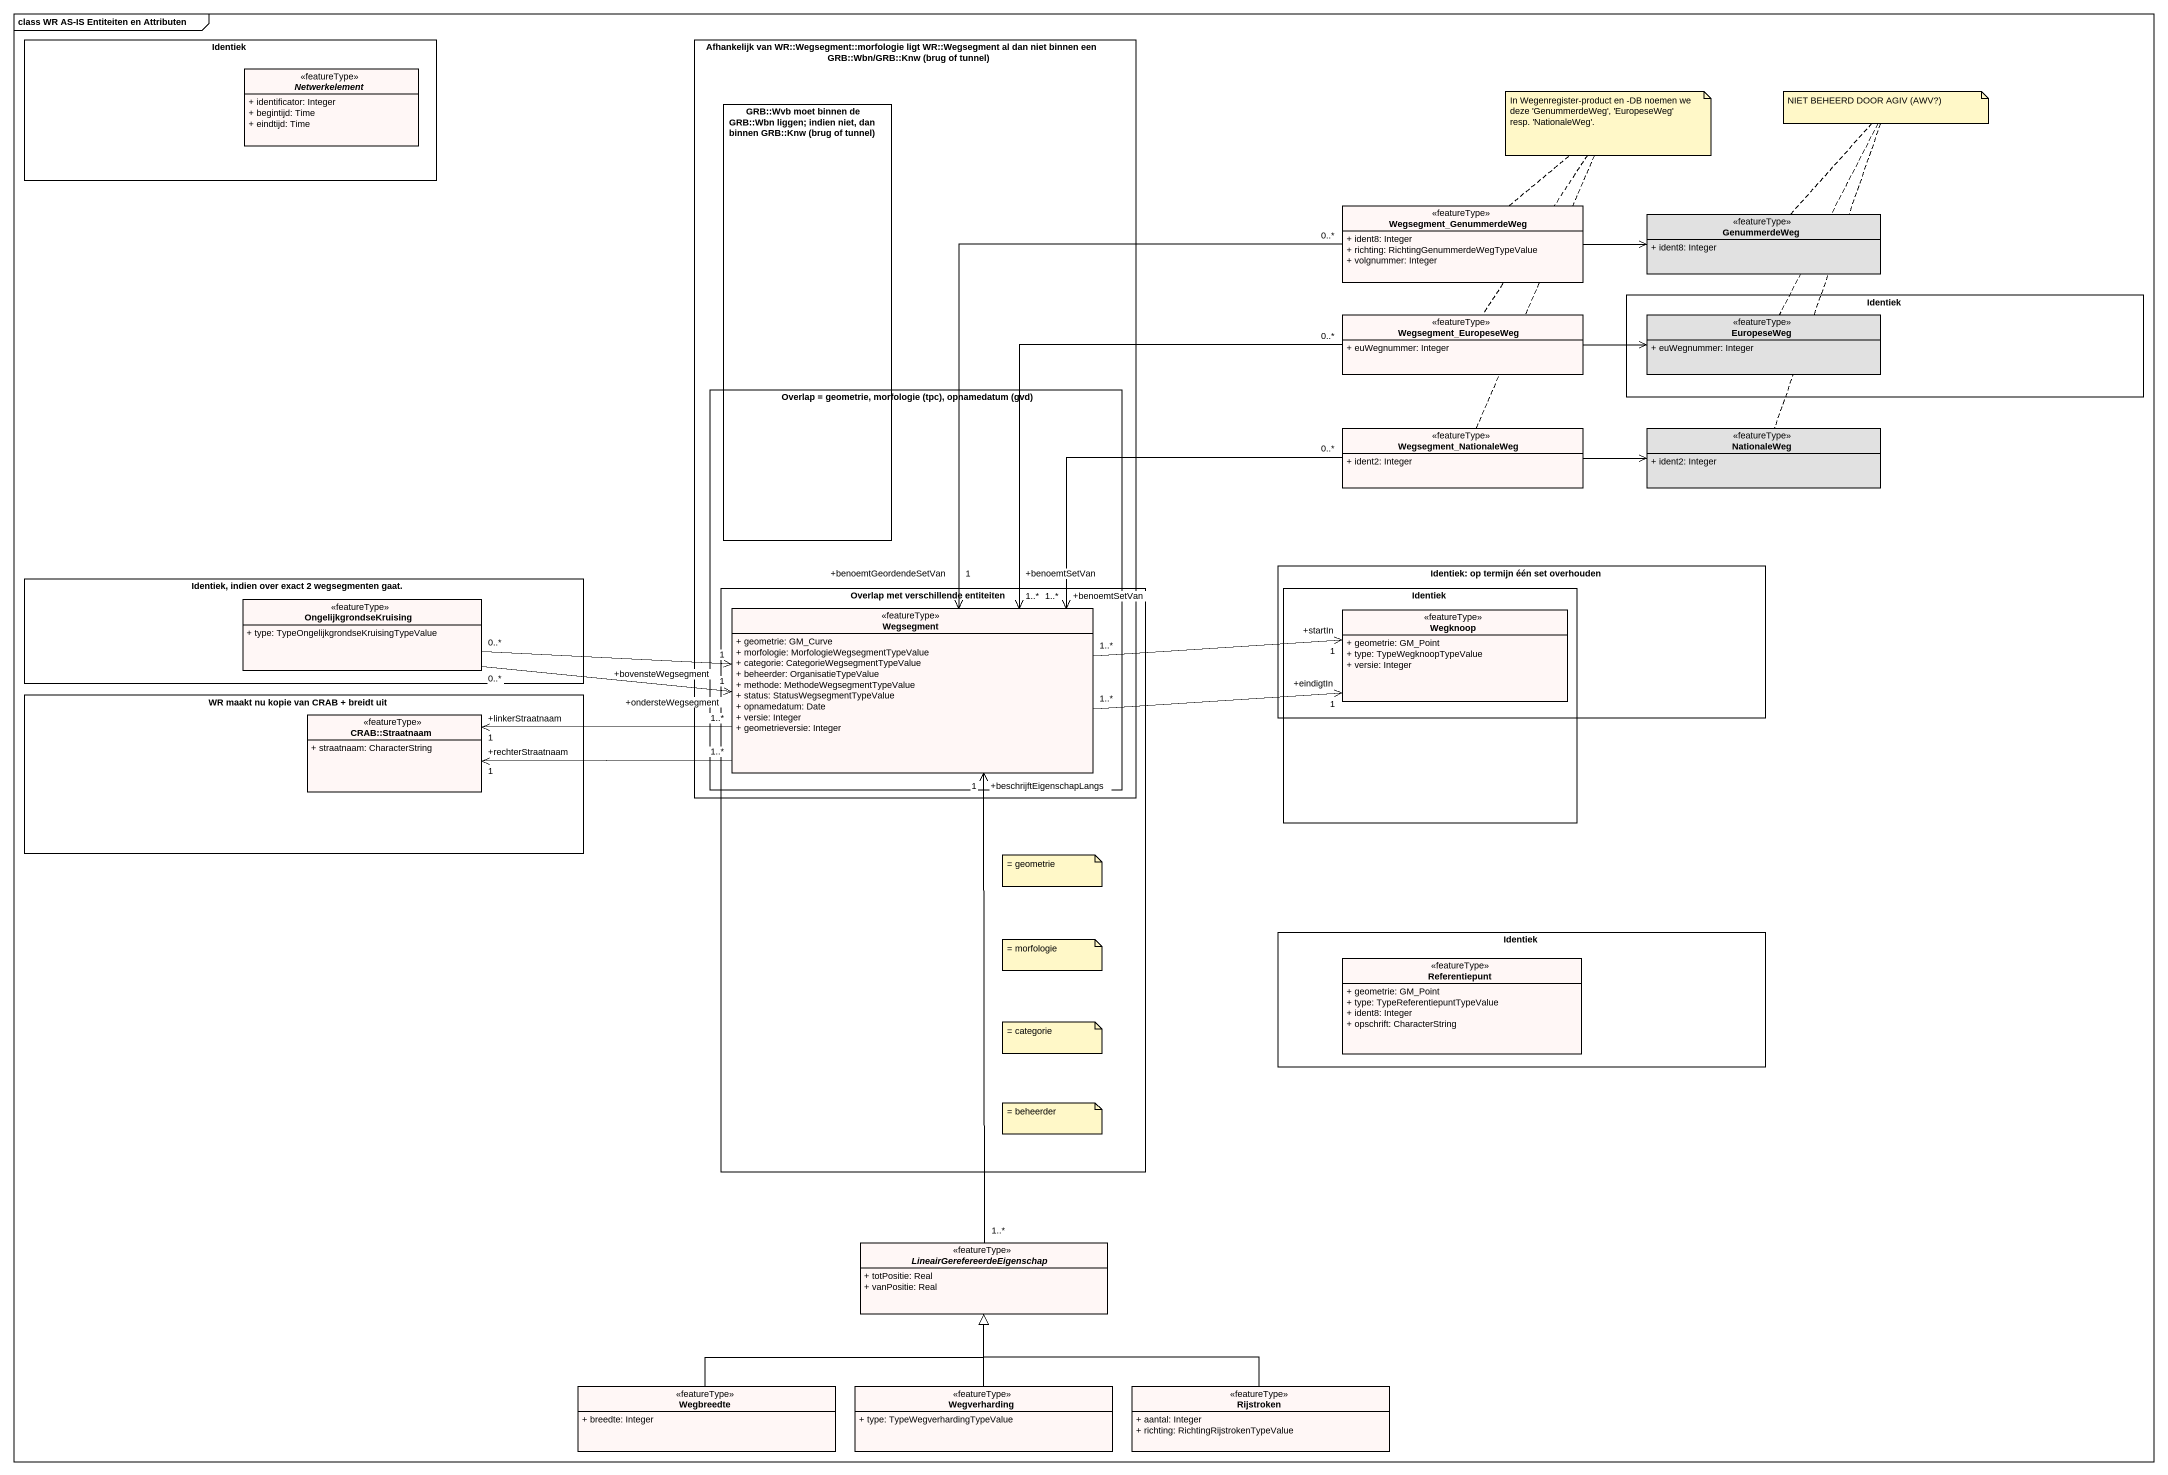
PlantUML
@startuml
mainframe class WR AS-IS Entiteiten en Attributen
allowmixing
hide circle
hide empty members
skinparam classAttributeIconSize 0
rectangle Identiek {
  abstract class Netwerkelement <<featureType>> #FFF7F6 {
    + identificator: Integer
    + begintijd: Time
    + eindtijd: Time
  }
}
rectangle "Afhankelijk van WR::Wegsegment::morfologie ligt WR::Wegsegment al dan niet binnen een GRB::Wbn/GRB::Knw (brug of tunnel)" as Afhankelijk_van_WR {
  rectangle "GRB::Wvb moet binnen de GRB::Wbn liggen; indien niet, dan binnen GRB::Knw (brug of tunnel)" as GRB_Wvb_moet_binnen_de_GRB
  rectangle "Overlap = geometrie, morfologie (tpc), opnamedatum (gvd)" as Overlap_geometrie {
    class Wegsegment <<featureType>> #FFF7F6 {
      + geometrie: GM_Curve
      + morfologie: MorfologieWegsegmentTypeValue
      + categorie: CategorieWegsegmentTypeValue
      + beheerder: OrganisatieTypeValue
      + methode: MethodeWegsegmentTypeValue
      + status: StatusWegsegmentTypeValue
      + opnamedatum: Date
      + versie: Integer
      + geometrieversie: Integer
    }
  }
}
class Wegsegment_GenummerdeWeg <<featureType>> #FFF7F6 {
  + ident8: Integer
  + richting: RichtingGenummerdeWegTypeValue
  + volgnummer: Integer
}
class GenummerdeWeg <<featureType>> #E1E1E1 {
  + ident8: Integer
}
rectangle "Identiek" as Identiek_2 {
  class EuropeseWeg <<featureType>> #E1E1E1 {
    + euWegnummer: Integer
  }
}
class Wegsegment_EuropeseWeg <<featureType>> #FFF7F6 {
  + euWegnummer: Integer
}
class Wegsegment_NationaleWeg <<featureType>> #FFF7F6 {
  + ident2: Integer
}
class NationaleWeg <<featureType>> #E1E1E1 {
  + ident2: Integer
}
rectangle "Identiek, indien over exact 2 wegsegmenten gaat." as Identiek_indien_over_exact {
  class OngelijkgrondseKruising <<featureType>> #FFF7F6 {
    + type: TypeOngelijkgrondseKruisingTypeValue
  }
}
rectangle "Identiek: op termijn één set overhouden" as Identiek_op_termijn_één_set
rectangle "Overlap met verschillende entiteiten" as Overlap_met_verschillende
rectangle "Identiek" as Identiek_3 {
  class Wegknoop <<featureType>> #FFF7F6 {
    + geometrie: GM_Point
    + type: TypeWegknoopTypeValue
    + versie: Integer
  }
}
rectangle "WR maakt nu kopie van CRAB + breidt uit" as WR_maakt_nu_kopie_van_CRAB {
  class "CRAB::Straatnaam" as CRAB_Straatnaam <<featureType>> #FFF7F6 {
    + straatnaam: CharacterString
  }
}
rectangle "Identiek" as Identiek_4 {
  class Referentiepunt <<featureType>> #FFF7F6 {
    + geometrie: GM_Point
    + type: TypeReferentiepuntTypeValue
    + ident8: Integer
    + opschrift: CharacterString
  }
}
abstract class "LineairGerefereerdeEigenschap" as LineairGerefereerdeEigenscha <<featureType>> #FFF7F6 {
  + totPositie: Real
  + vanPositie: Real
}
class Wegbreedte <<featureType>> #FFF7F6 {
  + breedte: Integer
}
class Wegverharding <<featureType>> #FFF7F6 {
  + type: TypeWegverhardingTypeValue
}
class Rijstroken <<featureType>> #FFF7F6 {
  + aantal: Integer
  + richting: RichtingRijstrokenTypeValue
}
Wegsegment_GenummerdeWeg -right-> GenummerdeWeg
Wegsegment_GenummerdeWeg "0..*" --> "+benoemtGeordendeSetVan\n1" Wegsegment
Wegsegment_EuropeseWeg -right-> EuropeseWeg
Wegsegment_EuropeseWeg "0..*" --> "+benoemtSetVan\n1..*" Wegsegment
Wegsegment_NationaleWeg -right-> NationaleWeg
Wegsegment_NationaleWeg "0..*" -left-> "+benoemtSetVan\n1..*" Wegsegment
Wegsegment "+ondersteWegsegment\n1" <-left- "0..*" OngelijkgrondseKruising
Wegsegment "+bovensteWegsegment\n1" <-left- "0..*" OngelijkgrondseKruising
Wegsegment "1..*" -right-> "+startIn\n1" Wegknoop
Wegsegment "1..*" -right-> "+eindigtIn\n1" Wegknoop
Wegsegment "1..*" -left-> "+rechterStraatnaam\n1" CRAB_Straatnaam
Wegsegment "1..*" -left-> "+linkerStraatnaam\n1" CRAB_Straatnaam
LineairGerefereerdeEigenscha "1..*" -up-> "+beschrijftEigenschapLangs\n1" Wegsegment
Wegbreedte -right-|> LineairGerefereerdeEigenscha
Wegverharding -up-|> LineairGerefereerdeEigenscha
Rijstroken -left-|> LineairGerefereerdeEigenscha
note as N1
  In Wegenregister-product en -DB noemen we deze 'GenummerdeWeg', 'EuropeseWeg' resp. 'NationaleWeg'.
end note
N1 .. Wegsegment_NationaleWeg
N1 .. Wegsegment_GenummerdeWeg
N1 .. Wegsegment_EuropeseWeg
note as N2
  NIET BEHEERD DOOR AGIV (AWV?)
end note
N2 .. GenummerdeWeg
N2 .. EuropeseWeg
N2 .. NationaleWeg
note as N3
  ~= geometrie
end note
note as N4
  ~= morfologie
end note
note as N5
  ~= categorie
end note
note as N6
  ~= beheerder
end note
@enduml
